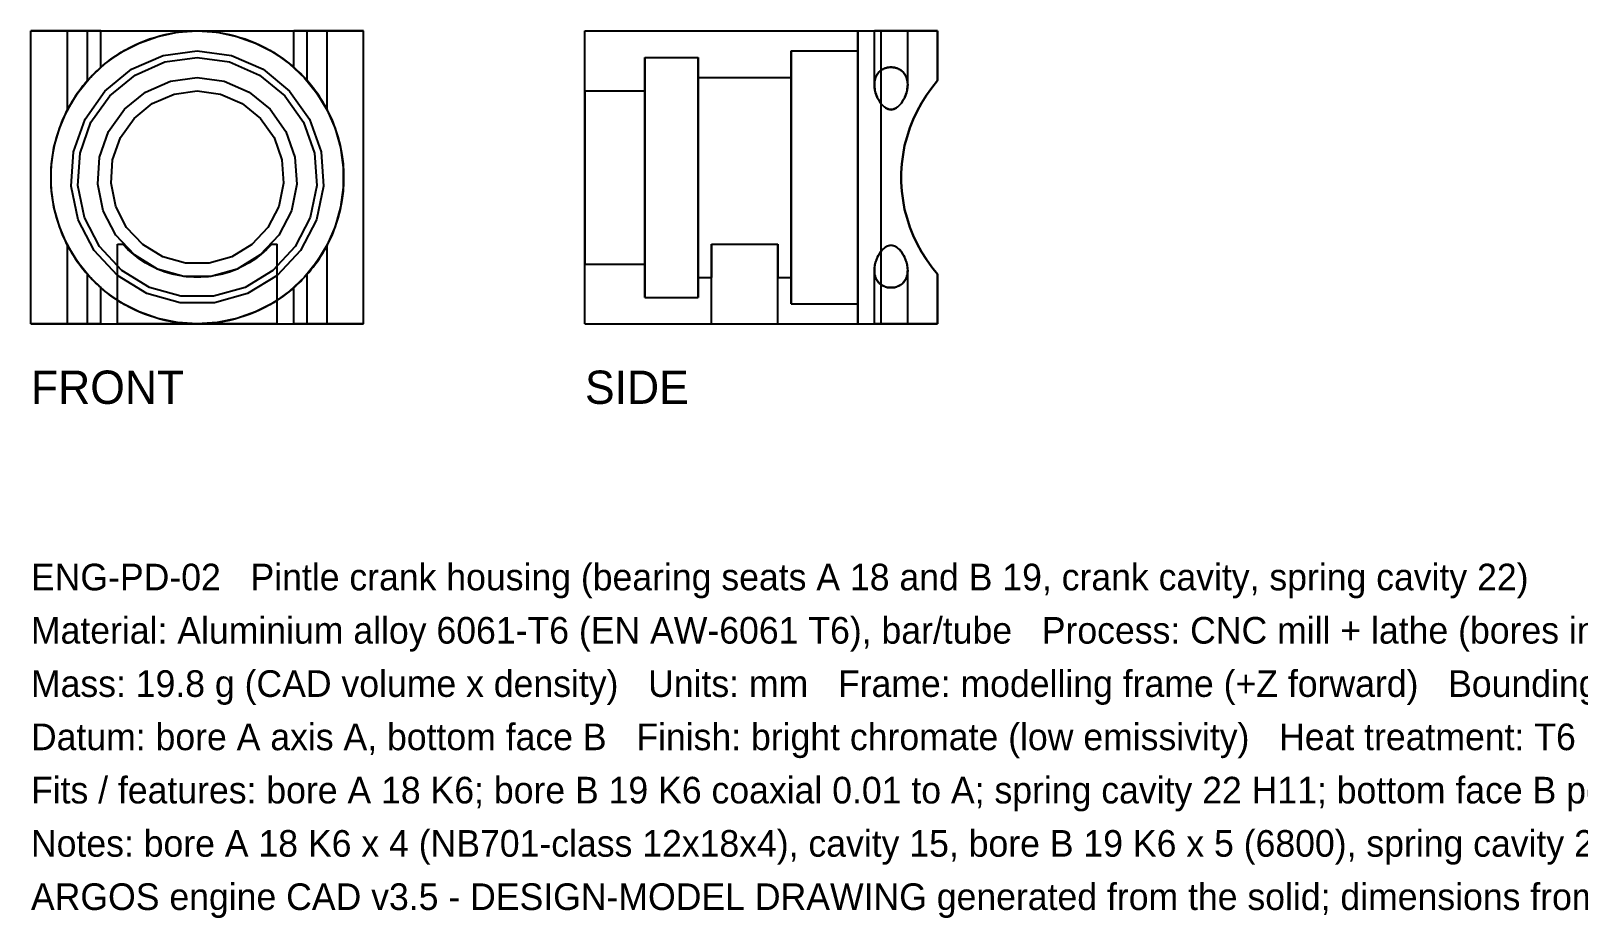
# Model space of a CAD drawing. Header units: millimetres. Extents: x 0 to 265, y -45 to 74.
# Drawn here: x 0 to 116.3, y -44.6 to 22 of the extents above; entities that cross this region are included whole.
import ezdxf

# ---------------------------------------------------------------- set-up
doc = ezdxf.new("R2010")
doc.units = ezdxf.units.MM
for name, color, linetype in [('FRONT_HIDDEN', 8, 'CONTINUOUS'), ('FRONT_VISIBLE', 7, 'Continuous'), ('SIDE_HIDDEN', 8, 'CONTINUOUS'), ('SIDE_VISIBLE', 7, 'Continuous')]:
    doc.layers.add(name, color=color, linetype=linetype)

msp = doc.modelspace()

# ---------------------------------------------------------------- linework, layer by layer
at = {"layer": 'FRONT_HIDDEN'}
for points in [[(0, 0), (0, 22)], [(4.24, 22), (0, 22)], [(12.5, 0), (11, 0.1), (9.53, 0.41), (8.12, 0.91), (6.78, 1.6), (5.56, 2.47), (4.46, 3.49), (3.51, 4.66), (2.73, 5.94), (2.14, 7.32), (1.73, 8.76), (1.53, 10.25), (1.53, 11.75), (1.73, 13.24), (2.14, 14.68), (2.73, 16.06), (3.51, 17.34), (4.46, 18.51), (5.56, 19.53), (6.78, 20.4), (8.12, 21.09), (9.53, 21.59), (11, 21.9), (12.5, 22)], [(5.25, 22), (5.14, 22), (5.03, 22), (4.92, 22), (4.82, 22), (4.71, 22), (4.6, 22), (4.49, 22), (4.38, 22), (4.27, 22), (4.16, 22), (4.05, 22), (3.95, 22), (3.84, 22), (3.73, 22), (3.62, 22), (3.51, 22), (3.4, 22), (3.29, 22), (3.18, 22), (3.08, 22), (2.97, 22), (2.86, 22), (2.75, 22)], [(2.75, 22), (2.86, 22), (2.97, 22), (3.08, 22), (3.18, 22), (3.29, 22), (3.4, 22), (3.51, 22), (3.62, 22), (3.73, 22), (3.84, 22), (3.95, 22), (4.05, 22), (4.16, 22), (4.27, 22), (4.38, 22), (4.49, 22), (4.6, 22), (4.71, 22), (4.82, 22), (4.92, 22), (5.03, 22), (5.14, 22), (5.25, 22)], [(2.75, 16.09), (2.75, 22)], [(4.24, 22), (12.5, 22)], [(4.24, 18.27), (4.24, 22)], [(4.24, 18.27), (4.52, 18.57), (4.8, 18.86), (5.1, 19.14), (5.4, 19.4), (5.72, 19.66), (6.04, 19.9), (6.37, 20.14), (6.72, 20.36), (7.06, 20.56), (7.42, 20.76), (7.78, 20.94), (8.15, 21.11), (8.53, 21.26), (8.91, 21.4), (9.3, 21.52), (9.69, 21.63), (10.08, 21.73), (10.48, 21.81), (10.88, 21.88), (11.28, 21.93), (11.69, 21.97), (12.09, 21.99), (12.5, 22)], [(5.25, 19.27), (5.25, 22)], [(12.5, 22), (20.76, 22)], [(12.5, 22), (12.91, 21.99), (13.31, 21.97), (13.72, 21.93), (14.12, 21.88), (14.52, 21.81), (14.92, 21.73), (15.31, 21.63), (15.7, 21.52), (16.09, 21.4), (16.47, 21.26), (16.85, 21.11), (17.22, 20.94), (17.58, 20.76), (17.94, 20.56), (18.28, 20.36), (18.63, 20.14), (18.96, 19.9), (19.28, 19.66), (19.6, 19.4), (19.9, 19.14), (20.2, 18.86), (20.48, 18.57), (20.76, 18.27)], [(12.5, 22), (14, 21.9), (15.47, 21.59), (16.88, 21.09), (18.22, 20.4), (19.44, 19.53), (20.54, 18.51), (21.49, 17.34), (22.27, 16.06), (22.86, 14.68), (23.27, 13.24), (23.47, 11.75), (23.47, 10.25), (23.27, 8.76), (22.86, 7.32), (22.27, 5.94), (21.49, 4.66), (20.54, 3.49), (19.44, 2.47), (18.22, 1.6), (16.88, 0.91), (15.47, 0.41), (14, 0.1), (12.5, 0)], [(22.25, 22), (22.14, 22), (22.03, 22), (21.92, 22), (21.82, 22), (21.71, 22), (21.6, 22), (21.49, 22), (21.38, 22), (21.27, 22), (21.16, 22), (21.05, 22), (20.95, 22), (20.84, 22), (20.73, 22), (20.62, 22), (20.51, 22), (20.4, 22), (20.29, 22), (20.18, 22), (20.08, 22), (19.97, 22), (19.86, 22), (19.75, 22)], [(19.75, 22), (19.86, 22), (19.97, 22), (20.08, 22), (20.18, 22), (20.29, 22), (20.4, 22), (20.51, 22), (20.62, 22), (20.73, 22), (20.84, 22), (20.95, 22), (21.05, 22), (21.16, 22), (21.27, 22), (21.38, 22), (21.49, 22), (21.6, 22), (21.71, 22), (21.82, 22), (21.92, 22), (22.03, 22), (22.14, 22), (22.25, 22)], [(19.75, 19.27), (19.75, 22)], [(25, 22), (20.76, 22)], [(20.76, 18.27), (20.76, 22)], [(22.25, 16.09), (22.25, 22)], [(25, 0), (25, 22)], [(12.5, 20.5), (15.06, 20.15), (17.44, 19.12), (19.44, 17.48), (20.93, 15.37), (21.8, 12.93), (21.98, 10.35), (21.45, 7.82), (20.26, 5.52), (18.5, 3.63), (16.28, 2.29), (13.79, 1.59), (11.21, 1.59), (8.72, 2.29), (6.5, 3.63), (4.74, 5.52), (3.55, 7.82), (3.02, 10.35), (3.2, 12.93), (4.07, 15.37), (5.56, 17.48), (7.56, 19.12), (9.94, 20.15), (12.5, 20.5)], [(12.5, 20.5), (15.06, 20.15), (17.44, 19.12), (19.44, 17.48), (20.93, 15.37), (21.8, 12.93), (21.98, 10.35), (21.45, 7.82), (20.26, 5.52), (18.5, 3.63), (16.28, 2.29), (13.79, 1.59), (11.21, 1.59), (8.72, 2.29), (6.5, 3.63), (4.74, 5.52), (3.55, 7.82), (3.02, 10.35), (3.2, 12.93), (4.07, 15.37), (5.56, 17.48), (7.56, 19.12), (9.94, 20.15), (12.5, 20.5)], [(12.5, 20), (14.93, 19.67), (17.18, 18.69), (19.08, 17.14), (20.49, 15.14), (21.31, 12.83), (21.48, 10.39), (20.98, 7.99), (19.85, 5.81), (18.18, 4.02), (16.09, 2.75), (13.73, 2.08), (11.27, 2.08), (8.91, 2.75), (6.82, 4.02), (5.15, 5.81), (4.02, 7.99), (3.52, 10.39), (3.69, 12.83), (4.51, 15.14), (5.92, 17.14), (7.82, 18.69), (10.07, 19.67), (12.5, 20)], [(12.5, 20), (14.93, 19.67), (17.18, 18.69), (19.08, 17.14), (20.49, 15.14), (21.31, 12.83), (21.48, 10.39), (20.98, 7.99), (19.85, 5.81), (18.18, 4.02), (16.09, 2.75), (13.73, 2.08), (11.27, 2.08), (8.91, 2.75), (6.82, 4.02), (5.15, 5.81), (4.02, 7.99), (3.52, 10.39), (3.69, 12.83), (4.51, 15.14), (5.92, 17.14), (7.82, 18.69), (10.07, 19.67), (12.5, 20)], [(5.25, 19.27), (5.12, 19.16), (4.99, 19.04), (4.86, 18.91), (4.73, 18.79), (4.61, 18.66), (4.49, 18.54), (4.37, 18.41), (4.25, 18.27), (4.13, 18.14), (4.02, 18.01), (3.91, 17.87), (3.8, 17.73), (3.69, 17.59), (3.59, 17.45), (3.48, 17.3), (3.38, 17.16), (3.29, 17.01), (3.19, 16.86), (3.1, 16.71), (3.01, 16.56), (2.92, 16.4), (2.83, 16.25), (2.75, 16.09)], [(2.75, 16.09), (2.83, 16.25), (2.92, 16.4), (3.01, 16.56), (3.1, 16.71), (3.19, 16.86), (3.29, 17.01), (3.38, 17.16), (3.48, 17.3), (3.59, 17.45), (3.69, 17.59), (3.8, 17.73), (3.91, 17.87), (4.02, 18.01), (4.13, 18.14), (4.25, 18.27), (4.37, 18.41), (4.49, 18.54), (4.61, 18.66), (4.73, 18.79), (4.86, 18.91), (4.99, 19.04), (5.12, 19.16), (5.25, 19.27)], [(22.25, 16.09), (22.17, 16.25), (22.08, 16.4), (21.99, 16.56), (21.9, 16.71), (21.81, 16.86), (21.71, 17.01), (21.62, 17.16), (21.52, 17.3), (21.41, 17.45), (21.31, 17.59), (21.2, 17.73), (21.09, 17.87), (20.98, 18.01), (20.87, 18.14), (20.75, 18.27), (20.63, 18.41), (20.51, 18.54), (20.39, 18.66), (20.27, 18.79), (20.14, 18.91), (20.01, 19.04), (19.88, 19.16), (19.75, 19.27)], [(19.75, 19.27), (19.88, 19.16), (20.01, 19.04), (20.14, 18.91), (20.27, 18.79), (20.39, 18.66), (20.51, 18.54), (20.63, 18.41), (20.75, 18.27), (20.87, 18.14), (20.98, 18.01), (21.09, 17.87), (21.2, 17.73), (21.31, 17.59), (21.41, 17.45), (21.52, 17.3), (21.62, 17.16), (21.71, 17.01), (21.81, 16.86), (21.9, 16.71), (21.99, 16.56), (22.08, 16.4), (22.17, 16.25), (22.25, 16.09)], [(4.24, 3.73), (3.81, 4.27), (3.41, 4.83), (3.04, 5.41), (2.71, 6.02), (2.4, 6.64), (2.16, 7.28), (1.95, 7.94), (1.77, 8.6), (1.65, 9.28), (1.55, 9.97), (1.52, 10.66), (1.52, 11.34), (1.55, 12.03), (1.65, 12.72), (1.77, 13.4), (1.95, 14.06), (2.16, 14.72), (2.4, 15.36), (2.71, 15.98), (3.04, 16.59), (3.41, 17.17), (3.81, 17.73), (4.24, 18.27)], [(12.5, 18.5), (14.52, 18.22), (16.4, 17.41), (17.98, 16.12), (19.16, 14.45), (19.84, 12.53), (19.98, 10.49), (19.57, 8.49), (18.63, 6.67), (17.23, 5.18), (15.49, 4.12), (13.52, 3.57), (11.48, 3.57), (9.51, 4.12), (7.77, 5.18), (6.37, 6.67), (5.43, 8.49), (5.02, 10.49), (5.16, 12.53), (5.84, 14.45), (7.02, 16.12), (8.6, 17.41), (10.48, 18.22), (12.5, 18.5)], [(12.5, 18.5), (14.52, 18.22), (16.4, 17.41), (17.98, 16.12), (19.16, 14.45), (19.84, 12.53), (19.98, 10.49), (19.57, 8.49), (18.63, 6.67), (17.23, 5.18), (15.49, 4.12), (13.52, 3.57), (11.48, 3.57), (9.51, 4.12), (7.77, 5.18), (6.37, 6.67), (5.43, 8.49), (5.02, 10.49), (5.16, 12.53), (5.84, 14.45), (7.02, 16.12), (8.6, 17.41), (10.48, 18.22), (12.5, 18.5)], [(12.5, 17.5), (14.25, 17.26), (15.88, 16.55), (17.25, 15.44), (18.27, 13.99), (18.86, 12.32), (18.98, 10.56), (18.62, 8.82), (17.81, 7.25), (16.6, 5.96), (15.09, 5.04), (13.39, 4.56), (11.61, 4.56), (9.91, 5.04), (8.4, 5.96), (7.19, 7.25), (6.38, 8.82), (6.02, 10.56), (6.14, 12.32), (6.73, 13.99), (7.75, 15.44), (9.12, 16.55), (10.75, 17.26), (12.5, 17.5)], [(20.76, 18.27), (21.19, 17.73), (21.59, 17.17), (21.96, 16.59), (22.29, 15.98), (22.6, 15.36), (22.84, 14.72), (23.05, 14.06), (23.23, 13.4), (23.35, 12.72), (23.45, 12.03), (23.48, 11.34), (23.48, 10.66), (23.45, 9.97), (23.35, 9.28), (23.23, 8.6), (23.05, 7.94), (22.84, 7.28), (22.6, 6.64), (22.29, 6.02), (21.96, 5.41), (21.59, 4.83), (21.19, 4.27), (20.76, 3.73)], [(5.25, 2.73), (5.12, 2.84), (4.99, 2.96), (4.86, 3.09), (4.73, 3.21), (4.61, 3.34), (4.49, 3.46), (4.37, 3.59), (4.25, 3.73), (4.13, 3.86), (4.02, 3.99), (3.91, 4.13), (3.8, 4.27), (3.69, 4.41), (3.59, 4.55), (3.48, 4.7), (3.38, 4.84), (3.29, 4.99), (3.19, 5.14), (3.1, 5.29), (3.01, 5.44), (2.92, 5.6), (2.83, 5.75), (2.75, 5.91)], [(2.75, 5.91), (2.83, 5.75), (2.92, 5.6), (3.01, 5.44), (3.1, 5.29), (3.19, 5.14), (3.29, 4.99), (3.38, 4.84), (3.48, 4.7), (3.59, 4.55), (3.69, 4.41), (3.8, 4.27), (3.91, 4.13), (4.02, 3.99), (4.13, 3.86), (4.25, 3.73), (4.37, 3.59), (4.49, 3.46), (4.61, 3.34), (4.73, 3.21), (4.86, 3.09), (4.99, 2.96), (5.12, 2.84), (5.25, 2.73)], [(2.75, 0), (2.75, 5.91)], [(6.5, 6), (6.91, 6)], [(6.5, 0), (6.5, 6)], [(6.5, 0), (6.5, 6)], [(6.5, 6), (6.91, 6)], [(18.09, 6), (17.71, 5.6), (17.3, 5.24), (16.87, 4.9), (16.41, 4.6), (15.93, 4.33), (15.44, 4.1), (14.92, 3.9), (14.4, 3.74), (13.86, 3.63), (13.32, 3.55), (12.77, 3.51), (12.23, 3.51), (11.68, 3.55), (11.14, 3.63), (10.6, 3.74), (10.08, 3.9), (9.56, 4.1), (9.07, 4.33), (8.59, 4.6), (8.13, 4.9), (7.7, 5.24), (7.29, 5.6), (6.91, 6)], [(18.09, 6), (17.71, 5.6), (17.3, 5.24), (16.87, 4.9), (16.41, 4.6), (15.93, 4.33), (15.44, 4.1), (14.92, 3.9), (14.4, 3.74), (13.86, 3.63), (13.32, 3.55), (12.77, 3.51), (12.23, 3.51), (11.68, 3.55), (11.14, 3.63), (10.6, 3.74), (10.08, 3.9), (9.56, 4.1), (9.07, 4.33), (8.59, 4.6), (8.13, 4.9), (7.7, 5.24), (7.29, 5.6), (6.91, 6)], [(18.09, 6), (18.5, 6)], [(18.09, 6), (18.5, 6)], [(18.5, 0), (18.5, 6)], [(18.5, 0), (18.5, 6)], [(22.25, 5.91), (22.17, 5.75), (22.08, 5.6), (21.99, 5.44), (21.9, 5.29), (21.81, 5.14), (21.71, 4.99), (21.62, 4.84), (21.52, 4.7), (21.41, 4.55), (21.31, 4.41), (21.2, 4.27), (21.09, 4.13), (20.98, 3.99), (20.87, 3.86), (20.75, 3.73), (20.63, 3.59), (20.51, 3.46), (20.39, 3.34), (20.27, 3.21), (20.14, 3.09), (20.01, 2.96), (19.88, 2.84), (19.75, 2.73)], [(19.75, 2.73), (19.88, 2.84), (20.01, 2.96), (20.14, 3.09), (20.27, 3.21), (20.39, 3.34), (20.51, 3.46), (20.63, 3.59), (20.75, 3.73), (20.87, 3.86), (20.98, 3.99), (21.09, 4.13), (21.2, 4.27), (21.31, 4.41), (21.41, 4.55), (21.52, 4.7), (21.62, 4.84), (21.71, 4.99), (21.81, 5.14), (21.9, 5.29), (21.99, 5.44), (22.08, 5.6), (22.17, 5.75), (22.25, 5.91)], [(22.25, 0), (22.25, 5.91)], [(4.24, 0), (4.24, 3.73)], [(12.5, 0), (12.09, 0.01), (11.69, 0.03), (11.28, 0.07), (10.88, 0.12), (10.48, 0.19), (10.08, 0.27), (9.69, 0.37), (9.3, 0.48), (8.91, 0.6), (8.53, 0.74), (8.15, 0.89), (7.78, 1.06), (7.42, 1.24), (7.06, 1.44), (6.72, 1.64), (6.37, 1.86), (6.04, 2.1), (5.72, 2.34), (5.4, 2.6), (5.1, 2.86), (4.8, 3.14), (4.52, 3.43), (4.24, 3.73)], [(20.76, 3.73), (20.48, 3.43), (20.2, 3.14), (19.9, 2.86), (19.6, 2.6), (19.28, 2.34), (18.96, 2.1), (18.63, 1.86), (18.28, 1.64), (17.94, 1.44), (17.58, 1.24), (17.22, 1.06), (16.85, 0.89), (16.47, 0.74), (16.09, 0.6), (15.7, 0.48), (15.31, 0.37), (14.92, 0.27), (14.52, 0.19), (14.12, 0.12), (13.72, 0.07), (13.31, 0.03), (12.91, 0.01), (12.5, 0)], [(20.76, 0), (20.76, 3.73)], [(5.25, 0), (5.25, 2.73)], [(19.75, 0), (19.75, 2.73)], [(4.24, 0), (0, 0)], [(5.25, 0), (5.14, 0), (5.03, 0), (4.92, 0), (4.82, 0), (4.71, 0), (4.6, 0), (4.49, 0), (4.38, 0), (4.27, 0), (4.16, 0), (4.05, 0), (3.95, 0), (3.84, 0), (3.73, 0), (3.62, 0), (3.51, 0), (3.4, 0), (3.29, 0), (3.18, 0), (3.08, 0), (2.97, 0), (2.86, 0), (2.75, 0)], [(2.75, 0), (2.86, 0), (2.97, 0), (3.08, 0), (3.18, 0), (3.29, 0), (3.4, 0), (3.51, 0), (3.62, 0), (3.73, 0), (3.84, 0), (3.95, 0), (4.05, 0), (4.16, 0), (4.27, 0), (4.38, 0), (4.49, 0), (4.6, 0), (4.71, 0), (4.82, 0), (4.92, 0), (5.03, 0), (5.14, 0), (5.25, 0)], [(4.24, 0), (12.5, 0)], [(18.5, 0), (6.5, 0)], [(18.5, 0), (6.5, 0)], [(12.5, 0), (20.76, 0)], [(22.25, 0), (22.14, 0), (22.03, 0), (21.92, 0), (21.82, 0), (21.71, 0), (21.6, 0), (21.49, 0), (21.38, 0), (21.27, 0), (21.16, 0), (21.05, 0), (20.95, 0), (20.84, 0), (20.73, 0), (20.62, 0), (20.51, 0), (20.4, 0), (20.29, 0), (20.18, 0), (20.08, 0), (19.97, 0), (19.86, 0), (19.75, 0)], [(19.75, 0), (19.86, 0), (19.97, 0), (20.08, 0), (20.18, 0), (20.29, 0), (20.4, 0), (20.51, 0), (20.62, 0), (20.73, 0), (20.84, 0), (20.95, 0), (21.05, 0), (21.16, 0), (21.27, 0), (21.38, 0), (21.49, 0), (21.6, 0), (21.71, 0), (21.82, 0), (21.92, 0), (22.03, 0), (22.14, 0), (22.25, 0)], [(25, 0), (20.76, 0)]]:
    msp.add_lwpolyline(points, dxfattribs=at)
at = {"layer": 'FRONT_VISIBLE'}
for points in [[(0, 0), (0, 22)], [(0, 22), (25, 22)], [(25, 0), (25, 22)], [(12.5, 17.5), (14.25, 17.26), (15.88, 16.55), (17.25, 15.44), (18.27, 13.99), (18.86, 12.32), (18.98, 10.56), (18.62, 8.82), (17.81, 7.25), (16.6, 5.96), (15.09, 5.04), (13.39, 4.56), (11.61, 4.56), (9.91, 5.04), (8.4, 5.96), (7.19, 7.25), (6.38, 8.82), (6.02, 10.56), (6.14, 12.32), (6.73, 13.99), (7.75, 15.44), (9.12, 16.55), (10.75, 17.26), (12.5, 17.5)], [(0, 0), (25, 0)]]:
    msp.add_lwpolyline(points, dxfattribs=at)
at = {"layer": 'SIDE_HIDDEN'}
for points in [[(41.63, 22), (63.88, 22)], [(41.63, 0), (41.63, 22)], [(62.13, 22), (68.13, 22)], [(62.13, 0), (62.13, 0.96), (62.13, 1.91), (62.13, 2.87), (62.13, 3.83), (62.13, 4.78), (62.13, 5.74), (62.13, 6.7), (62.13, 7.65), (62.13, 8.61), (62.13, 9.57), (62.13, 10.52), (62.13, 11.48), (62.13, 12.43), (62.13, 13.39), (62.13, 14.35), (62.13, 15.3), (62.13, 16.26), (62.13, 17.22), (62.13, 18.17), (62.13, 19.13), (62.13, 20.09), (62.13, 21.04), (62.13, 22)], [(62.13, 22), (62.13, 21.04), (62.13, 20.09), (62.13, 19.13), (62.13, 18.17), (62.13, 17.22), (62.13, 16.26), (62.13, 15.3), (62.13, 14.35), (62.13, 13.39), (62.13, 12.43), (62.13, 11.48), (62.13, 10.52), (62.13, 9.57), (62.13, 8.61), (62.13, 7.65), (62.13, 6.7), (62.13, 5.74), (62.13, 4.78), (62.13, 3.83), (62.13, 2.87), (62.13, 1.91), (62.13, 0.96), (62.13, 0)], [(65.88, 22), (65.77, 22), (65.66, 22), (65.55, 22), (65.44, 22), (65.33, 22), (65.22, 22), (65.11, 22), (65.01, 22), (64.9, 22), (64.79, 22), (64.68, 22), (64.57, 22), (64.46, 22), (64.35, 22), (64.24, 22), (64.14, 22), (64.03, 22), (63.92, 22), (63.81, 22), (63.7, 22), (63.59, 22), (63.48, 22), (63.38, 22)], [(63.38, 22), (63.43, 22), (63.48, 22), (63.54, 22), (63.59, 22), (63.65, 22), (63.7, 22), (63.76, 22), (63.81, 22), (63.86, 22), (63.92, 22), (63.97, 22), (64.03, 22), (64.08, 22), (64.14, 22), (64.19, 22), (64.24, 22), (64.3, 22), (64.35, 22), (64.41, 22), (64.46, 22), (64.52, 22), (64.57, 22), (64.63, 22)], [(65.88, 22), (65.77, 22), (65.66, 22), (65.55, 22), (65.44, 22), (65.33, 22), (65.22, 22), (65.11, 22), (65.01, 22), (64.9, 22), (64.79, 22), (64.68, 22), (64.57, 22), (64.46, 22), (64.35, 22), (64.24, 22), (64.14, 22), (64.03, 22), (63.92, 22), (63.81, 22), (63.7, 22), (63.59, 22), (63.48, 22), (63.38, 22)], [(63.38, 22), (63.43, 22), (63.48, 22), (63.54, 22), (63.59, 22), (63.65, 22), (63.7, 22), (63.76, 22), (63.81, 22), (63.86, 22), (63.92, 22), (63.97, 22), (64.03, 22), (64.08, 22), (64.14, 22), (64.19, 22), (64.24, 22), (64.3, 22), (64.35, 22), (64.41, 22), (64.46, 22), (64.52, 22), (64.57, 22), (64.63, 22)], [(63.38, 17.98), (63.38, 22)], [(63.38, 17.98), (63.38, 22)], [(63.88, 0), (63.88, 22)], [(68.13, 22), (63.88, 22)], [(64.63, 22), (64.68, 22), (64.73, 22), (64.79, 22), (64.84, 22), (64.9, 22), (64.95, 22), (65.01, 22), (65.06, 22), (65.11, 22), (65.17, 22), (65.22, 22), (65.28, 22), (65.33, 22), (65.39, 22), (65.44, 22), (65.49, 22), (65.55, 22), (65.6, 22), (65.66, 22), (65.71, 22), (65.77, 22), (65.82, 22), (65.88, 22)], [(64.63, 22), (64.68, 22), (64.73, 22), (64.79, 22), (64.84, 22), (64.9, 22), (64.95, 22), (65.01, 22), (65.06, 22), (65.11, 22), (65.17, 22), (65.22, 22), (65.28, 22), (65.33, 22), (65.39, 22), (65.44, 22), (65.49, 22), (65.55, 22), (65.6, 22), (65.66, 22), (65.71, 22), (65.77, 22), (65.82, 22), (65.88, 22)], [(65.88, 17.98), (65.88, 22)], [(65.88, 17.98), (65.88, 22)], [(68.13, 18.27), (68.13, 22)], [(68.13, 18.27), (68.13, 18.43), (68.13, 18.59), (68.13, 18.75), (68.13, 18.92), (68.13, 19.08), (68.13, 19.24), (68.13, 19.4), (68.13, 19.57), (68.13, 19.73), (68.13, 19.89), (68.13, 20.05), (68.13, 20.21), (68.13, 20.38), (68.13, 20.54), (68.13, 20.7), (68.13, 20.86), (68.13, 21.03), (68.13, 21.19), (68.13, 21.35), (68.13, 21.51), (68.13, 21.68), (68.13, 21.84), (68.13, 22)], [(68.13, 22), (68.13, 21.84), (68.13, 21.68), (68.13, 21.51), (68.13, 21.35), (68.13, 21.19), (68.13, 21.03), (68.13, 20.86), (68.13, 20.7), (68.13, 20.54), (68.13, 20.38), (68.13, 20.21), (68.13, 20.05), (68.13, 19.89), (68.13, 19.73), (68.13, 19.57), (68.13, 19.4), (68.13, 19.24), (68.13, 19.08), (68.13, 18.92), (68.13, 18.75), (68.13, 18.59), (68.13, 18.43), (68.13, 18.27)], [(46.13, 20), (46.13, 19.22), (46.13, 18.43), (46.13, 17.65), (46.13, 16.87), (46.13, 16.09), (46.13, 15.3), (46.13, 14.52), (46.13, 13.74), (46.13, 12.96), (46.13, 12.17), (46.13, 11.39), (46.13, 10.61), (46.13, 9.83), (46.13, 9.04), (46.13, 8.26), (46.13, 7.48), (46.13, 6.7), (46.13, 5.91), (46.13, 5.13), (46.13, 4.35), (46.13, 3.57), (46.13, 2.78), (46.13, 2)], [(46.13, 2), (46.13, 2.78), (46.13, 3.57), (46.13, 4.35), (46.13, 5.13), (46.13, 5.91), (46.13, 6.7), (46.13, 7.48), (46.13, 8.26), (46.13, 9.04), (46.13, 9.83), (46.13, 10.61), (46.13, 11.39), (46.13, 12.17), (46.13, 12.96), (46.13, 13.74), (46.13, 14.52), (46.13, 15.3), (46.13, 16.09), (46.13, 16.87), (46.13, 17.65), (46.13, 18.43), (46.13, 19.22), (46.13, 20)], [(46.13, 20), (50.13, 20)], [(50.13, 20), (50.13, 19.22), (50.13, 18.43), (50.13, 17.65), (50.13, 16.87), (50.13, 16.09), (50.13, 15.3), (50.13, 14.52), (50.13, 13.74), (50.13, 12.96), (50.13, 12.17), (50.13, 11.39), (50.13, 10.61), (50.13, 9.83), (50.13, 9.04), (50.13, 8.26), (50.13, 7.48), (50.13, 6.7), (50.13, 5.91), (50.13, 5.13), (50.13, 4.35), (50.13, 3.57), (50.13, 2.78), (50.13, 2)], [(50.13, 2), (50.13, 2.78), (50.13, 3.57), (50.13, 4.35), (50.13, 5.13), (50.13, 5.91), (50.13, 6.7), (50.13, 7.48), (50.13, 8.26), (50.13, 9.04), (50.13, 9.83), (50.13, 10.61), (50.13, 11.39), (50.13, 12.17), (50.13, 12.96), (50.13, 13.74), (50.13, 14.52), (50.13, 15.3), (50.13, 16.09), (50.13, 16.87), (50.13, 17.65), (50.13, 18.43), (50.13, 19.22), (50.13, 20)], [(57.13, 20.5), (62.13, 20.5)], [(57.13, 20.5), (57.13, 19.67), (57.13, 18.85), (57.13, 18.02), (57.13, 17.2), (57.13, 16.37), (57.13, 15.54), (57.13, 14.72), (57.13, 13.89), (57.13, 13.07), (57.13, 12.24), (57.13, 11.41), (57.13, 10.59), (57.13, 9.76), (57.13, 8.93), (57.13, 8.11), (57.13, 7.28), (57.13, 6.46), (57.13, 5.63), (57.13, 4.8), (57.13, 3.98), (57.13, 3.15), (57.13, 2.33), (57.13, 1.5)], [(57.13, 1.5), (57.13, 2.33), (57.13, 3.15), (57.13, 3.98), (57.13, 4.8), (57.13, 5.63), (57.13, 6.46), (57.13, 7.28), (57.13, 8.11), (57.13, 8.93), (57.13, 9.76), (57.13, 10.59), (57.13, 11.41), (57.13, 12.24), (57.13, 13.07), (57.13, 13.89), (57.13, 14.72), (57.13, 15.54), (57.13, 16.37), (57.13, 17.2), (57.13, 18.02), (57.13, 18.85), (57.13, 19.67), (57.13, 20.5)], [(62.13, 20.5), (62.13, 19.67), (62.13, 18.85), (62.13, 18.02), (62.13, 17.2), (62.13, 16.37), (62.13, 15.54), (62.13, 14.72), (62.13, 13.89), (62.13, 13.07), (62.13, 12.24), (62.13, 11.41), (62.13, 10.59), (62.13, 9.76), (62.13, 8.93), (62.13, 8.11), (62.13, 7.28), (62.13, 6.46), (62.13, 5.63), (62.13, 4.8), (62.13, 3.98), (62.13, 3.15), (62.13, 2.33), (62.13, 1.5)], [(62.13, 1.5), (62.13, 2.33), (62.13, 3.15), (62.13, 3.98), (62.13, 4.8), (62.13, 5.63), (62.13, 6.46), (62.13, 7.28), (62.13, 8.11), (62.13, 8.93), (62.13, 9.76), (62.13, 10.59), (62.13, 11.41), (62.13, 12.24), (62.13, 13.07), (62.13, 13.89), (62.13, 14.72), (62.13, 15.54), (62.13, 16.37), (62.13, 17.2), (62.13, 18.02), (62.13, 18.85), (62.13, 19.67), (62.13, 20.5)], [(63.38, 17.98), (63.38, 18.07), (63.38, 18.16), (63.39, 18.24), (63.41, 18.33), (63.43, 18.42), (63.46, 18.5), (63.49, 18.58), (63.53, 18.66), (63.58, 18.74), (63.63, 18.81), (63.68, 18.88), (63.74, 18.94), (63.81, 19), (63.88, 19.05), (63.95, 19.1), (64.03, 19.14), (64.11, 19.17), (64.19, 19.2), (64.28, 19.23), (64.36, 19.25), (64.45, 19.26), (64.54, 19.27), (64.63, 19.27)], [(65.88, 17.98), (65.87, 18.16), (65.84, 18.33), (65.79, 18.5), (65.72, 18.66), (65.62, 18.81), (65.51, 18.94), (65.37, 19.05), (65.22, 19.14), (65.06, 19.2), (64.89, 19.25), (64.71, 19.27), (64.54, 19.27), (64.36, 19.25), (64.19, 19.2), (64.03, 19.14), (63.88, 19.05), (63.74, 18.94), (63.63, 18.81), (63.53, 18.66), (63.46, 18.5), (63.41, 18.33), (63.38, 18.16), (63.38, 17.98)], [(64.63, 19.27), (64.71, 19.27), (64.8, 19.26), (64.89, 19.25), (64.97, 19.23), (65.06, 19.2), (65.14, 19.17), (65.22, 19.14), (65.3, 19.1), (65.37, 19.05), (65.44, 19), (65.51, 18.94), (65.57, 18.88), (65.62, 18.81), (65.67, 18.74), (65.72, 18.66), (65.76, 18.58), (65.79, 18.5), (65.82, 18.42), (65.84, 18.33), (65.86, 18.24), (65.87, 18.16), (65.87, 18.07), (65.88, 17.98)], [(41.63, 17.5), (41.63, 16.93), (41.63, 16.37), (41.63, 15.8), (41.63, 15.24), (41.63, 14.67), (41.63, 14.11), (41.63, 13.54), (41.63, 12.98), (41.63, 12.41), (41.63, 11.85), (41.63, 11.28), (41.63, 10.72), (41.63, 10.15), (41.63, 9.59), (41.63, 9.02), (41.63, 8.46), (41.63, 7.89), (41.63, 7.33), (41.63, 6.76), (41.63, 6.2), (41.63, 5.63), (41.63, 5.07), (41.63, 4.5)], [(41.63, 4.5), (41.63, 5.07), (41.63, 5.63), (41.63, 6.2), (41.63, 6.76), (41.63, 7.33), (41.63, 7.89), (41.63, 8.46), (41.63, 9.02), (41.63, 9.59), (41.63, 10.15), (41.63, 10.72), (41.63, 11.28), (41.63, 11.85), (41.63, 12.41), (41.63, 12.98), (41.63, 13.54), (41.63, 14.11), (41.63, 14.67), (41.63, 15.24), (41.63, 15.8), (41.63, 16.37), (41.63, 16.93), (41.63, 17.5)], [(41.63, 17.5), (46.13, 17.5)], [(46.13, 17.5), (46.13, 16.93), (46.13, 16.37), (46.13, 15.8), (46.13, 15.24), (46.13, 14.67), (46.13, 14.11), (46.13, 13.54), (46.13, 12.98), (46.13, 12.41), (46.13, 11.85), (46.13, 11.28), (46.13, 10.72), (46.13, 10.15), (46.13, 9.59), (46.13, 9.02), (46.13, 8.46), (46.13, 7.89), (46.13, 7.33), (46.13, 6.76), (46.13, 6.2), (46.13, 5.63), (46.13, 5.07), (46.13, 4.5)], [(46.13, 4.5), (46.13, 5.07), (46.13, 5.63), (46.13, 6.2), (46.13, 6.76), (46.13, 7.33), (46.13, 7.89), (46.13, 8.46), (46.13, 9.02), (46.13, 9.59), (46.13, 10.15), (46.13, 10.72), (46.13, 11.28), (46.13, 11.85), (46.13, 12.41), (46.13, 12.98), (46.13, 13.54), (46.13, 14.11), (46.13, 14.67), (46.13, 15.24), (46.13, 15.8), (46.13, 16.37), (46.13, 16.93), (46.13, 17.5)], [(50.13, 18.5), (57.13, 18.5)], [(50.13, 18.5), (50.13, 17.85), (50.13, 17.2), (50.13, 16.54), (50.13, 15.89), (50.13, 15.24), (50.13, 14.59), (50.13, 13.93), (50.13, 13.28), (50.13, 12.63), (50.13, 11.98), (50.13, 11.33), (50.13, 10.67), (50.13, 10.02), (50.13, 9.37), (50.13, 8.72), (50.13, 8.07), (50.13, 7.41), (50.13, 6.76), (50.13, 6.11), (50.13, 5.46), (50.13, 4.8), (50.13, 4.15), (50.13, 3.5)], [(50.13, 3.5), (50.13, 4.15), (50.13, 4.8), (50.13, 5.46), (50.13, 6.11), (50.13, 6.76), (50.13, 7.41), (50.13, 8.07), (50.13, 8.72), (50.13, 9.37), (50.13, 10.02), (50.13, 10.67), (50.13, 11.33), (50.13, 11.98), (50.13, 12.63), (50.13, 13.28), (50.13, 13.93), (50.13, 14.59), (50.13, 15.24), (50.13, 15.89), (50.13, 16.54), (50.13, 17.2), (50.13, 17.85), (50.13, 18.5)], [(57.13, 18.5), (57.13, 17.85), (57.13, 17.2), (57.13, 16.54), (57.13, 15.89), (57.13, 15.24), (57.13, 14.59), (57.13, 13.93), (57.13, 13.28), (57.13, 12.63), (57.13, 11.98), (57.13, 11.33), (57.13, 10.67), (57.13, 10.02), (57.13, 9.37), (57.13, 8.72), (57.13, 8.07), (57.13, 7.41), (57.13, 6.76), (57.13, 6.11), (57.13, 5.46), (57.13, 4.8), (57.13, 4.15), (57.13, 3.5)], [(57.13, 3.5), (57.13, 4.15), (57.13, 4.8), (57.13, 5.46), (57.13, 6.11), (57.13, 6.76), (57.13, 7.41), (57.13, 8.07), (57.13, 8.72), (57.13, 9.37), (57.13, 10.02), (57.13, 10.67), (57.13, 11.33), (57.13, 11.98), (57.13, 12.63), (57.13, 13.28), (57.13, 13.93), (57.13, 14.59), (57.13, 15.24), (57.13, 15.89), (57.13, 16.54), (57.13, 17.2), (57.13, 17.85), (57.13, 18.5)], [(65.88, 17.98), (65.86, 17.77), (65.83, 17.56), (65.78, 17.35), (65.71, 17.15), (65.63, 16.95), (65.52, 16.77), (65.41, 16.59), (65.27, 16.42), (65.11, 16.28), (64.93, 16.17), (64.73, 16.1), (64.52, 16.1), (64.32, 16.17), (64.14, 16.28), (63.98, 16.42), (63.84, 16.59), (63.73, 16.77), (63.62, 16.95), (63.54, 17.15), (63.47, 17.35), (63.42, 17.56), (63.39, 17.77), (63.38, 17.98)], [(63.38, 17.98), (63.38, 17.88), (63.39, 17.77), (63.4, 17.66), (63.42, 17.56), (63.44, 17.45), (63.47, 17.35), (63.5, 17.25), (63.54, 17.15), (63.58, 17.05), (63.62, 16.95), (63.67, 16.86), (63.73, 16.77), (63.78, 16.68), (63.84, 16.59), (63.91, 16.5), (63.98, 16.42), (64.05, 16.35), (64.14, 16.28), (64.22, 16.22), (64.32, 16.17), (64.42, 16.13), (64.52, 16.1), (64.63, 16.09)], [(64.63, 16.09), (64.73, 16.1), (64.83, 16.13), (64.93, 16.17), (65.03, 16.22), (65.11, 16.28), (65.2, 16.35), (65.27, 16.42), (65.34, 16.5), (65.41, 16.59), (65.47, 16.68), (65.52, 16.77), (65.58, 16.86), (65.63, 16.95), (65.67, 17.05), (65.71, 17.15), (65.75, 17.25), (65.78, 17.35), (65.81, 17.45), (65.83, 17.56), (65.85, 17.66), (65.86, 17.77), (65.87, 17.88), (65.88, 17.98)], [(51.13, 0), (51.13, 6)], [(51.13, 6), (51.13, 5.89), (51.13, 5.78), (51.13, 5.67), (51.13, 5.57), (51.13, 5.46), (51.13, 5.35), (51.13, 5.24), (51.13, 5.13), (51.13, 5.02), (51.13, 4.91), (51.13, 4.8), (51.13, 4.7), (51.13, 4.59), (51.13, 4.48), (51.13, 4.37), (51.13, 4.26), (51.13, 4.15), (51.13, 4.04), (51.13, 3.93), (51.13, 3.83), (51.13, 3.72), (51.13, 3.61), (51.13, 3.5)], [(51.13, 3.5), (51.13, 3.61), (51.13, 3.72), (51.13, 3.83), (51.13, 3.93), (51.13, 4.04), (51.13, 4.15), (51.13, 4.26), (51.13, 4.37), (51.13, 4.48), (51.13, 4.59), (51.13, 4.7), (51.13, 4.8), (51.13, 4.91), (51.13, 5.02), (51.13, 5.13), (51.13, 5.24), (51.13, 5.35), (51.13, 5.46), (51.13, 5.57), (51.13, 5.67), (51.13, 5.78), (51.13, 5.89), (51.13, 6)], [(51.13, 0), (51.13, 6)], [(51.13, 6), (56.13, 6)], [(51.13, 6), (56.13, 6)], [(51.13, 6), (56.13, 6)], [(51.13, 6), (56.13, 6)], [(56.13, 0), (56.13, 6)], [(56.13, 0), (56.13, 6)], [(56.13, 6), (56.13, 5.89), (56.13, 5.78), (56.13, 5.67), (56.13, 5.57), (56.13, 5.46), (56.13, 5.35), (56.13, 5.24), (56.13, 5.13), (56.13, 5.02), (56.13, 4.91), (56.13, 4.8), (56.13, 4.7), (56.13, 4.59), (56.13, 4.48), (56.13, 4.37), (56.13, 4.26), (56.13, 4.15), (56.13, 4.04), (56.13, 3.93), (56.13, 3.83), (56.13, 3.72), (56.13, 3.61), (56.13, 3.5)], [(56.13, 3.5), (56.13, 3.61), (56.13, 3.72), (56.13, 3.83), (56.13, 3.93), (56.13, 4.04), (56.13, 4.15), (56.13, 4.26), (56.13, 4.37), (56.13, 4.48), (56.13, 4.59), (56.13, 4.7), (56.13, 4.8), (56.13, 4.91), (56.13, 5.02), (56.13, 5.13), (56.13, 5.24), (56.13, 5.35), (56.13, 5.46), (56.13, 5.57), (56.13, 5.67), (56.13, 5.78), (56.13, 5.89), (56.13, 6)], [(63.38, 4.02), (63.38, 4.12), (63.39, 4.23), (63.4, 4.34), (63.42, 4.44), (63.44, 4.55), (63.47, 4.65), (63.5, 4.75), (63.54, 4.85), (63.58, 4.95), (63.62, 5.05), (63.67, 5.14), (63.73, 5.23), (63.78, 5.32), (63.84, 5.41), (63.91, 5.5), (63.98, 5.58), (64.05, 5.65), (64.14, 5.72), (64.22, 5.78), (64.32, 5.83), (64.42, 5.87), (64.52, 5.9), (64.63, 5.91)], [(65.88, 4.02), (65.86, 4.23), (65.83, 4.44), (65.78, 4.65), (65.71, 4.85), (65.63, 5.05), (65.52, 5.23), (65.41, 5.41), (65.27, 5.58), (65.11, 5.72), (64.93, 5.83), (64.73, 5.9), (64.52, 5.9), (64.32, 5.83), (64.14, 5.72), (63.98, 5.58), (63.84, 5.41), (63.73, 5.23), (63.62, 5.05), (63.54, 4.85), (63.47, 4.65), (63.42, 4.44), (63.39, 4.23), (63.38, 4.02)], [(64.63, 5.91), (64.73, 5.9), (64.83, 5.87), (64.93, 5.83), (65.03, 5.78), (65.11, 5.72), (65.2, 5.65), (65.27, 5.58), (65.34, 5.5), (65.41, 5.41), (65.47, 5.32), (65.52, 5.23), (65.58, 5.14), (65.63, 5.05), (65.67, 4.95), (65.71, 4.85), (65.75, 4.75), (65.78, 4.65), (65.81, 4.55), (65.83, 4.44), (65.85, 4.34), (65.86, 4.23), (65.87, 4.12), (65.88, 4.02)], [(41.63, 4.5), (46.13, 4.5)], [(50.13, 3.5), (51.13, 3.5)], [(56.13, 3.5), (57.13, 3.5)], [(63.38, 4.02), (63.38, 3.93), (63.38, 3.84), (63.39, 3.76), (63.41, 3.67), (63.43, 3.58), (63.46, 3.5), (63.49, 3.42), (63.53, 3.34), (63.58, 3.26), (63.63, 3.19), (63.68, 3.12), (63.74, 3.06), (63.81, 3), (63.88, 2.95), (63.95, 2.9), (64.03, 2.86), (64.11, 2.83), (64.19, 2.8), (64.28, 2.77), (64.36, 2.75), (64.45, 2.74), (64.54, 2.73), (64.63, 2.73)], [(65.88, 4.02), (65.87, 3.84), (65.84, 3.67), (65.79, 3.5), (65.72, 3.34), (65.62, 3.19), (65.51, 3.06), (65.37, 2.95), (65.22, 2.86), (65.06, 2.8), (64.89, 2.75), (64.71, 2.73), (64.54, 2.73), (64.36, 2.75), (64.19, 2.8), (64.03, 2.86), (63.88, 2.95), (63.74, 3.06), (63.63, 3.19), (63.53, 3.34), (63.46, 3.5), (63.41, 3.67), (63.38, 3.84), (63.38, 4.02)], [(63.38, 0), (63.38, 4.02)], [(63.38, 0), (63.38, 4.02)], [(64.63, 2.73), (64.71, 2.73), (64.8, 2.74), (64.89, 2.75), (64.97, 2.77), (65.06, 2.8), (65.14, 2.83), (65.22, 2.86), (65.3, 2.9), (65.37, 2.95), (65.44, 3), (65.51, 3.06), (65.57, 3.12), (65.62, 3.19), (65.67, 3.26), (65.72, 3.34), (65.76, 3.42), (65.79, 3.5), (65.82, 3.58), (65.84, 3.67), (65.86, 3.76), (65.87, 3.84), (65.87, 3.93), (65.88, 4.02)], [(65.88, 0), (65.88, 4.02)], [(65.88, 0), (65.88, 4.02)], [(68.13, 0), (68.13, 3.73)], [(68.13, 0), (68.13, 0.16), (68.13, 0.32), (68.13, 0.49), (68.13, 0.65), (68.13, 0.81), (68.13, 0.97), (68.13, 1.14), (68.13, 1.3), (68.13, 1.46), (68.13, 1.62), (68.13, 1.79), (68.13, 1.95), (68.13, 2.11), (68.13, 2.27), (68.13, 2.43), (68.13, 2.6), (68.13, 2.76), (68.13, 2.92), (68.13, 3.08), (68.13, 3.25), (68.13, 3.41), (68.13, 3.57), (68.13, 3.73)], [(68.13, 3.73), (68.13, 3.57), (68.13, 3.41), (68.13, 3.25), (68.13, 3.08), (68.13, 2.92), (68.13, 2.76), (68.13, 2.6), (68.13, 2.43), (68.13, 2.27), (68.13, 2.11), (68.13, 1.95), (68.13, 1.79), (68.13, 1.62), (68.13, 1.46), (68.13, 1.3), (68.13, 1.14), (68.13, 0.97), (68.13, 0.81), (68.13, 0.65), (68.13, 0.49), (68.13, 0.32), (68.13, 0.16), (68.13, 0)], [(46.13, 2), (50.13, 2)], [(57.13, 1.5), (62.13, 1.5)], [(41.63, 0), (63.88, 0)], [(51.13, 0), (56.13, 0)], [(51.13, 0), (56.13, 0)], [(62.13, 0), (68.13, 0)], [(65.88, 0), (65.77, 0), (65.66, 0), (65.55, 0), (65.44, 0), (65.33, 0), (65.22, 0), (65.11, 0), (65.01, 0), (64.9, 0), (64.79, 0), (64.68, 0), (64.57, 0), (64.46, 0), (64.35, 0), (64.24, 0), (64.14, 0), (64.03, 0), (63.92, 0), (63.81, 0), (63.7, 0), (63.59, 0), (63.48, 0), (63.38, 0)], [(63.38, 0), (63.43, 0), (63.48, 0), (63.54, 0), (63.59, 0), (63.65, 0), (63.7, 0), (63.76, 0), (63.81, 0), (63.86, 0), (63.92, 0), (63.97, 0), (64.03, 0), (64.08, 0), (64.14, 0), (64.19, 0), (64.24, 0), (64.3, 0), (64.35, 0), (64.41, 0), (64.46, 0), (64.52, 0), (64.57, 0), (64.63, 0)], [(65.88, 0), (65.77, 0), (65.66, 0), (65.55, 0), (65.44, 0), (65.33, 0), (65.22, 0), (65.11, 0), (65.01, 0), (64.9, 0), (64.79, 0), (64.68, 0), (64.57, 0), (64.46, 0), (64.35, 0), (64.24, 0), (64.14, 0), (64.03, 0), (63.92, 0), (63.81, 0), (63.7, 0), (63.59, 0), (63.48, 0), (63.38, 0)], [(63.38, 0), (63.43, 0), (63.48, 0), (63.54, 0), (63.59, 0), (63.65, 0), (63.7, 0), (63.76, 0), (63.81, 0), (63.86, 0), (63.92, 0), (63.97, 0), (64.03, 0), (64.08, 0), (64.14, 0), (64.19, 0), (64.24, 0), (64.3, 0), (64.35, 0), (64.41, 0), (64.46, 0), (64.52, 0), (64.57, 0), (64.63, 0)], [(68.13, 0), (63.88, 0)], [(64.63, 0), (64.68, 0), (64.73, 0), (64.79, 0), (64.84, 0), (64.9, 0), (64.95, 0), (65.01, 0), (65.06, 0), (65.11, 0), (65.17, 0), (65.22, 0), (65.28, 0), (65.33, 0), (65.39, 0), (65.44, 0), (65.49, 0), (65.55, 0), (65.6, 0), (65.66, 0), (65.71, 0), (65.77, 0), (65.82, 0), (65.88, 0)], [(64.63, 0), (64.68, 0), (64.73, 0), (64.79, 0), (64.84, 0), (64.9, 0), (64.95, 0), (65.01, 0), (65.06, 0), (65.11, 0), (65.17, 0), (65.22, 0), (65.28, 0), (65.33, 0), (65.39, 0), (65.44, 0), (65.49, 0), (65.55, 0), (65.6, 0), (65.66, 0), (65.71, 0), (65.77, 0), (65.82, 0), (65.88, 0)]]:
    msp.add_lwpolyline(points, dxfattribs=at)
at = {"layer": 'SIDE_VISIBLE'}
for points in [[(41.63, 22), (63.88, 22)], [(41.63, 0), (41.63, 22)], [(63.88, 22), (68.13, 22)], [(63.88, 0), (63.88, 22)], [(68.13, 18.27), (68.13, 22)], [(68.13, 3.73), (67.7, 4.27), (67.29, 4.83), (66.92, 5.41), (66.59, 6.02), (66.29, 6.64), (66.04, 7.28), (65.83, 7.94), (65.65, 8.6), (65.53, 9.28), (65.44, 9.97), (65.4, 10.66), (65.4, 11.34), (65.44, 12.03), (65.53, 12.72), (65.65, 13.4), (65.83, 14.06), (66.04, 14.72), (66.29, 15.36), (66.59, 15.98), (66.92, 16.59), (67.29, 17.17), (67.7, 17.73), (68.13, 18.27)], [(68.13, 18.27), (67.7, 17.73), (67.29, 17.17), (66.92, 16.59), (66.59, 15.98), (66.29, 15.36), (66.04, 14.72), (65.83, 14.06), (65.65, 13.4), (65.53, 12.72), (65.44, 12.03), (65.4, 11.34), (65.4, 10.66), (65.44, 9.97), (65.53, 9.28), (65.65, 8.6), (65.83, 7.94), (66.04, 7.28), (66.29, 6.64), (66.59, 6.02), (66.92, 5.41), (67.29, 4.83), (67.7, 4.27), (68.13, 3.73)], [(68.13, 0), (68.13, 3.73)], [(41.63, 0), (63.88, 0)], [(63.88, 0), (68.13, 0)]]:
    msp.add_lwpolyline(points, dxfattribs=at)

# ---------------------------------------------------------------- texts
for s, p in [('ENG-PD-02   Pintle crank housing (bearing seats A 18 and B 19, crank cavity, spring cavity 22)', (0, -20)), ('Material: Aluminium alloy 6061-T6 (EN AW-6061 T6), bar/tube   Process: CNC mill + lathe (bores in one setup)', (0, -24)), ('Mass: 19.8 g (CAD volume x density)   Units: mm   Frame: modelling frame (+Z forward)   Bounding box: 25.00 x 26.50 x 22.00', (0, -28)), ('Datum: bore A axis A, bottom face B   Finish: bright chromate (low emissivity)   Heat treatment: T6', (0, -32)), ('Fits / features: bore A 18 K6; bore B 19 K6 coaxial 0.01 to A; spring cavity 22 H11; bottom face B perpendicular to A 0.02; M3 pattern position 0.05', (0, -36)), ('Notes: bore A 18 K6 x 4 (NB701-class 12x18x4), cavity 15, bore B 19 K6 x 5 (6800), spring cavity 22 x 6 (outer spring end anchored in a 1 mm slot, not modelled), link slot 12 x 5 to the cavity; 2x M3 tapped to the shelf, 2x M3 ', (0, -40)), ('ARGOS engine CAD v3.5 - DESIGN-MODEL DRAWING generated from the solid; dimensions from the model; general tolerances ISO 2768-m unless a fit is listed; NOT released for fabrication (Mechanical, 2026-10-13)', (0, -44))]:
    msp.add_text(s, height=2).set_placement(p)
at = {"layer": 'FRONT_VISIBLE'}
msp.add_text('FRONT', height=2.5, dxfattribs=at).set_placement((0, -6))
at = {"layer": 'SIDE_VISIBLE'}
msp.add_text('SIDE', height=2.5, dxfattribs=at).set_placement((41.63, -6))

doc.saveas('drawing.dxf')
